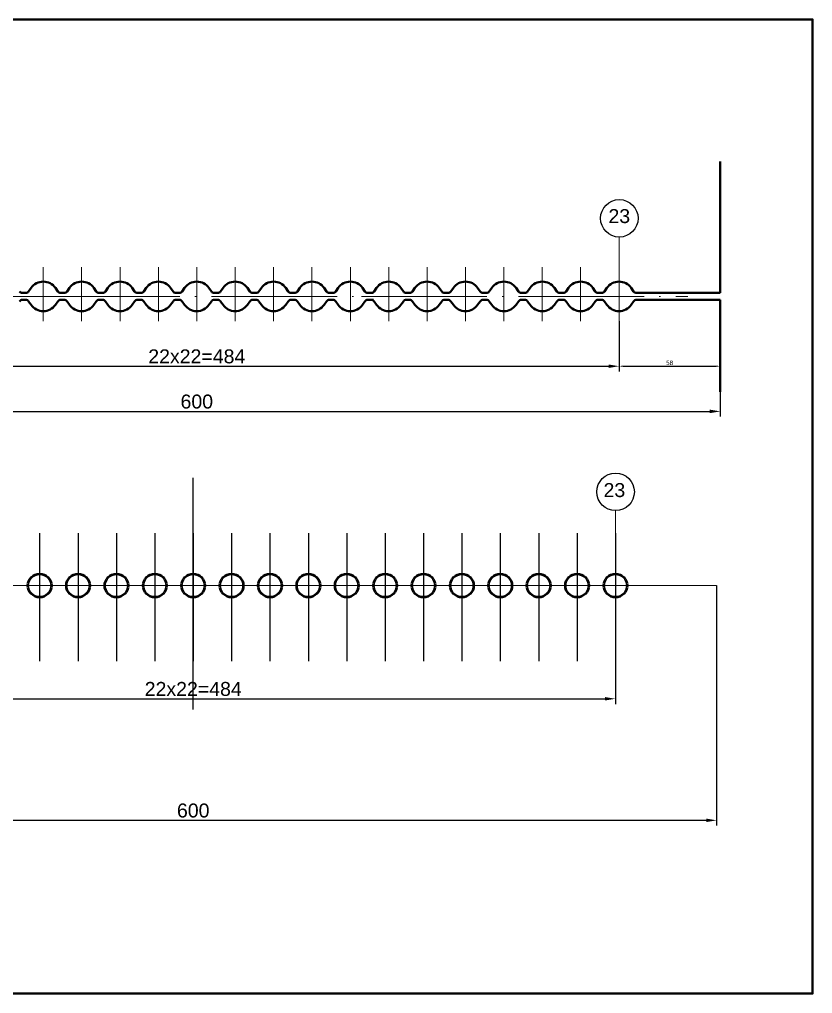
# Model space of a CAD drawing. Header units: millimetres. Extents: x -954 to 34898, y -2134 to 12006.
# Drawn here: x 8259 to 8713, y -1469 to -911 of the extents above; entities that cross this region are included whole.
import ezdxf

# ---------------------------------------------------------------- set-up
doc = ezdxf.new("R2010")
doc.units = ezdxf.units.MM
doc.header["$LTSCALE"] = 3
doc.linetypes.add('ACAD_ISO04W100', pattern=[30, 24, -3, 0, -3])
for name, color, linetype, lineweight in [('Quota', 3, 'Continuous', 40), ('контурная', 7, 'Continuous', 50), ('осевые', 1, 'ACAD_ISO04W100', 25), ('тонкая', 7, 'Continuous', 20), ('тонкий', 7, 'Continuous', 20)]:
    doc.layers.add(name, color=color, linetype=linetype, lineweight=lineweight)
doc.layers.add('осевая', color=4, linetype='Continuous')
doc.styles.get("Standard").update_dxf_attribs({"font": 'arial.ttf'})
doc.dimstyles.new('ISO-25', dxfattribs={"dimtxt": 2.5, "dimasz": 2.5, "dimexe": 1.25, "dimexo": 0.625, "dimtad": 1, "dimtxsty": 'Standard', "dimcen": 2.5, "dimadec": 0, "dimazin": 0, "dimtfac": 1, "dimtmove": 0, "dimatfit": 3, "dimfxl": 1, "dimarcsym": 0})
doc.dimstyles.new('s2v4', dxfattribs={"dimtxt": 8, "dimasz": 6, "dimexe": 3, "dimexo": 0, "dimgap": 1.5, "dimtad": 1, "dimtxsty": 'Standard', "dimcen": 2.5, "dimadec": 0, "dimazin": 0, "dimtfac": 1, "dimtmove": 0, "dimatfit": 3, "dimfxl": 1, "dimarcsym": 0})

# ---------------------------------------------------------------- blocks, each defined once
blk = doc.blocks.new('*D1468')
at = {"layer": 'Defpoints', "color": 0, "transparency": 16777216}
for p in [(8058.33, -1193.94), (8658.33, -1235.36), (8058.33, -1369.93)]:
    blk.add_point(p, dxfattribs=at)
at = {"layer": 'тонкая', "color": 0, "lineweight": -2, "transparency": 16777216}
for p, q in [((8058.33, -1193.94), (8058.33, -1372.93)), ((8658.33, -1235.36), (8658.33, -1372.93)), ((8652.33, -1369.93), (8064.33, -1369.93))]:
    blk.add_line(p, q, dxfattribs=at)
at = {"layer": 'тонкая', "color": 0, "transparency": 16777216}
for points in [[(8064.33, -1368.93), (8064.33, -1370.93), (8058.33, -1369.93)], [(8652.33, -1368.93), (8652.33, -1370.93), (8658.33, -1369.93)]]:
    blk.add_solid(points, dxfattribs=at)
at = {"layer": 'тонкая', "color": 0, "transparency": 16777216, "insert": (8358.33, -1364.34), "char_height": 8, "attachment_point": 5}
blk.add_mtext('600', dxfattribs=at)
blk = doc.blocks.new('*D1477')
at = {"layer": 'Defpoints', "color": 0, "transparency": 16777216}
for p in [(8602.38, -1083.74), (8118.38, -1091.67), (8602.38, -1109.59)]:
    blk.add_point(p, dxfattribs=at)
at = {"layer": 'тонкий', "color": 0, "lineweight": -2, "transparency": 16777216}
for p, q in [((8602.38, -1083.74), (8602.38, -1112.59)), ((8118.38, -1091.67), (8118.38, -1112.59)), ((8124.38, -1109.59), (8596.38, -1109.59))]:
    blk.add_line(p, q, dxfattribs=at)
at = {"layer": 'тонкий', "color": 0, "transparency": 16777216}
for points in [[(8124.38, -1108.59), (8124.38, -1110.59), (8118.38, -1109.59)], [(8596.38, -1108.59), (8596.38, -1110.59), (8602.38, -1109.59)]]:
    blk.add_solid(points, dxfattribs=at)
at = {"layer": 'тонкий', "color": 0, "transparency": 16777216, "insert": (8360.38, -1104), "char_height": 8, "attachment_point": 5}
blk.add_mtext('22x22=484', dxfattribs=at)
blk = doc.blocks.new('*D1479')
at = {"color": 0, "lineweight": -2, "transparency": 16777216}
for p, q in [((8660.38, -1072.2), (8660.38, -1110.84)), ((8602.38, -1084.99), (8602.38, -1110.84)), ((8604.88, -1109.59), (8657.88, -1109.59))]:
    blk.add_line(p, q, dxfattribs=at)
at = {"color": 0, "transparency": 16777216}
for points in [[(8604.88, -1109.17), (8604.88, -1110), (8602.38, -1109.59)], [(8657.88, -1109.17), (8657.88, -1110), (8660.38, -1109.59)]]:
    blk.add_solid(points, dxfattribs=at)
at = {"layer": 'Defpoints', "color": 0, "transparency": 16777216}
for p in [(8660.38, -1071.57), (8602.38, -1084.36), (8660.38, -1109.59)]:
    blk.add_point(p, dxfattribs=at)
at = {"color": 0, "lineweight": 15, "transparency": 16777216, "insert": (8631.38, -1107.68), "char_height": 2.5, "attachment_point": 5}
blk.add_mtext('58', dxfattribs=at)
blk = doc.blocks.new('*D1480')
at = {"layer": 'Defpoints', "color": 0, "transparency": 16777216}
for p in [(8660.38, -1124.3), (8060.38, -1128.81), (8660.38, -1135.49)]:
    blk.add_point(p, dxfattribs=at)
at = {"layer": 'тонкий', "color": 0, "lineweight": -2, "transparency": 16777216}
for p, q in [((8660.38, -1124.3), (8660.38, -1138.49)), ((8060.38, -1128.81), (8060.38, -1138.49)), ((8066.38, -1135.49), (8654.38, -1135.49))]:
    blk.add_line(p, q, dxfattribs=at)
at = {"layer": 'тонкий', "color": 0, "transparency": 16777216}
for points in [[(8066.38, -1134.49), (8066.38, -1136.49), (8060.38, -1135.49)], [(8654.38, -1134.49), (8654.38, -1136.49), (8660.38, -1135.49)]]:
    blk.add_solid(points, dxfattribs=at)
at = {"layer": 'тонкий', "color": 0, "transparency": 16777216, "insert": (8360.38, -1129.9), "char_height": 8, "attachment_point": 5}
blk.add_mtext('600', dxfattribs=at)
blk = doc.blocks.new('*D1489')
at = {"layer": 'Defpoints', "color": 0, "transparency": 16777216}
for p in [(8116.33, -1278.58), (8600.33, -1278.74), (8600.33, -1300.24)]:
    blk.add_point(p, dxfattribs=at)
at = {"layer": 'тонкая', "color": 0, "lineweight": -2, "transparency": 16777216}
for p, q in [((8116.33, -1278.58), (8116.33, -1303.24)), ((8600.33, -1278.74), (8600.33, -1303.24)), ((8122.33, -1300.24), (8594.33, -1300.24))]:
    blk.add_line(p, q, dxfattribs=at)
at = {"layer": 'тонкая', "color": 0, "transparency": 16777216}
for points in [[(8122.33, -1299.24), (8122.33, -1301.24), (8116.33, -1300.24)], [(8594.33, -1299.24), (8594.33, -1301.24), (8600.33, -1300.24)]]:
    blk.add_solid(points, dxfattribs=at)
at = {"layer": 'тонкая', "color": 0, "transparency": 16777216, "insert": (8358.33, -1294.66), "char_height": 8, "attachment_point": 5}
blk.add_mtext('22x22=484', dxfattribs=at)

msp = doc.modelspace()

# ---------------------------------------------------------------- linework, layer by layer
at = {"lineweight": 40}
for p, q in [((8660.383, -1067.573), (8660.383, -992.251)), ((8265.412, -1064.709), (8264.004, -1066.72)), ((8279.354, -1064.709), (8280.762, -1066.72)), ((8287.412, -1064.709), (8286.004, -1066.72)), ((8301.354, -1064.709), (8302.762, -1066.72)), ((8309.412, -1064.709), (8308.004, -1066.72)), ((8323.354, -1064.709), (8324.762, -1066.72)), ((8331.412, -1064.709), (8330.004, -1066.72)), ((8345.354, -1064.709), (8346.762, -1066.72)), ((8353.412, -1064.709), (8352.004, -1066.72)), ((8367.354, -1064.709), (8368.762, -1066.72)), ((8375.412, -1064.709), (8374.004, -1066.72)), ((8389.354, -1064.709), (8390.762, -1066.72)), ((8397.412, -1064.709), (8396.004, -1066.72)), ((8411.354, -1064.709), (8412.762, -1066.72)), ((8419.412, -1064.709), (8418.004, -1066.72)), ((8433.354, -1064.709), (8434.762, -1066.72)), ((8441.412, -1064.709), (8440.004, -1066.72)), ((8455.354, -1064.709), (8456.762, -1066.72)), ((8463.412, -1064.709), (8462.004, -1066.72)), ((8477.354, -1064.709), (8478.762, -1066.72)), ((8485.412, -1064.709), (8484.004, -1066.72)), ((8499.354, -1064.709), (8500.762, -1066.72)), ((8507.412, -1064.709), (8506.004, -1066.72)), ((8521.354, -1064.709), (8522.762, -1066.72)), ((8529.412, -1064.709), (8528.004, -1066.72)), ((8543.354, -1064.709), (8544.762, -1066.72)), ((8551.412, -1064.709), (8550.004, -1066.72)), ((8565.354, -1064.709), (8566.762, -1066.72)), ((8573.412, -1064.709), (8572.004, -1066.72)), ((8587.354, -1064.709), (8588.762, -1066.72)), ((8595.412, -1064.709), (8594.004, -1066.72)), ((8609.354, -1064.709), (8610.762, -1066.72)), ((8260.4, -1067.573), (8262.366, -1067.573)), ((8260.4, -1071.573), (8262.366, -1071.573)), ((8262.366, -1067.573), (8260.498, -1067.573)), ((8262.366, -1071.573), (8260.688, -1071.573)), ((8282.4, -1067.573), (8284.366, -1067.573)), ((8282.4, -1071.573), (8284.366, -1071.573)), ((8304.4, -1067.573), (8306.366, -1067.573)), ((8304.4, -1071.573), (8306.366, -1071.573)), ((8306.366, -1067.573), (8304.498, -1067.573)), ((8306.366, -1071.573), (8304.688, -1071.573)), ((8326.4, -1067.573), (8328.366, -1067.573)), ((8326.4, -1071.573), (8328.366, -1071.573)), ((8328.366, -1067.573), (8326.498, -1067.573)), ((8328.366, -1071.573), (8326.688, -1071.573)), ((8348.4, -1067.573), (8350.366, -1067.573)), ((8348.4, -1071.573), (8350.366, -1071.573)), ((8350.366, -1067.573), (8348.498, -1067.573)), ((8350.366, -1071.573), (8348.688, -1071.573)), ((8370.4, -1067.573), (8372.366, -1067.573)), ((8370.4, -1071.573), (8371.984, -1071.573)), ((8372.366, -1067.573), (8370.498, -1067.573)), ((8372.366, -1071.573), (8370.688, -1071.573)), ((8392.4, -1067.573), (8394.366, -1067.573)), ((8392.4, -1071.573), (8394.366, -1071.573)), ((8394.366, -1067.573), (8392.498, -1067.573)), ((8394.366, -1071.573), (8392.688, -1071.573)), ((8414.4, -1067.573), (8416.366, -1067.573)), ((8414.4, -1071.573), (8416.366, -1071.573)), ((8416.366, -1067.573), (8414.498, -1067.573)), ((8416.366, -1071.573), (8414.688, -1071.573)), ((8436.4, -1067.573), (8438.366, -1067.573)), ((8436.4, -1071.573), (8438.366, -1071.573)), ((8438.366, -1067.573), (8436.498, -1067.573)), ((8438.366, -1071.573), (8436.688, -1071.573)), ((8458.4, -1067.573), (8461.473, -1067.573)), ((8458.4, -1071.573), (8461.568, -1071.573)), ((8480.4, -1067.573), (8482.366, -1067.573)), ((8480.4, -1071.573), (8482.366, -1071.573)), ((8482.366, -1067.573), (8480.498, -1067.573)), ((8482.366, -1071.573), (8480.688, -1071.573)), ((8502.4, -1067.573), (8504.366, -1067.573)), ((8502.4, -1071.573), (8504.366, -1071.573)), ((8504.366, -1067.573), (8502.498, -1067.573)), ((8504.366, -1071.573), (8502.688, -1071.573)), ((8524.4, -1067.573), (8526.366, -1067.573)), ((8524.4, -1071.573), (8526.366, -1071.573)), ((8526.366, -1067.573), (8524.498, -1067.573)), ((8526.366, -1071.573), (8524.688, -1071.573)), ((8546.4, -1067.573), (8548.366, -1067.573)), ((8546.4, -1071.573), (8547.984, -1071.573)), ((8548.366, -1067.573), (8546.498, -1067.573)), ((8548.366, -1071.573), (8546.688, -1071.573)), ((8568.4, -1067.573), (8570.366, -1067.573)), ((8568.4, -1071.573), (8570.366, -1071.573)), ((8570.366, -1067.573), (8568.498, -1067.573)), ((8570.366, -1071.573), (8568.688, -1071.573)), ((8590.4, -1067.573), (8592.366, -1067.573)), ((8590.4, -1071.573), (8592.366, -1071.573)), ((8592.366, -1067.573), (8590.498, -1067.573)), ((8592.366, -1071.573), (8590.688, -1071.573)), ((8612.4, -1067.573), (8660.383, -1067.573)), ((8612.4, -1071.573), (8660.383, -1071.573)), ((8614.366, -1067.573), (8612.498, -1067.573)), ((8614.366, -1071.573), (8612.688, -1071.573)), ((8660.383, -1071.573), (8660.383, -1124.302)), ((8265.412, -1074.437), (8264.004, -1072.426)), ((8279.354, -1074.437), (8280.762, -1072.426)), ((8287.412, -1074.437), (8286.004, -1072.426)), ((8301.354, -1074.437), (8302.762, -1072.426)), ((8309.412, -1074.437), (8308.004, -1072.426)), ((8323.354, -1074.437), (8324.762, -1072.426)), ((8331.412, -1074.437), (8330.004, -1072.426)), ((8345.354, -1074.437), (8346.762, -1072.426)), ((8353.412, -1074.437), (8352.004, -1072.426)), ((8367.354, -1074.437), (8368.762, -1072.426)), ((8375.412, -1074.437), (8374.004, -1072.426)), ((8389.354, -1074.437), (8390.762, -1072.426)), ((8397.412, -1074.437), (8396.004, -1072.426)), ((8411.354, -1074.437), (8412.762, -1072.426)), ((8419.412, -1074.437), (8418.004, -1072.426)), ((8433.354, -1074.437), (8434.762, -1072.426)), ((8441.412, -1074.437), (8440.004, -1072.426)), ((8455.354, -1074.437), (8456.762, -1072.426)), ((8463.412, -1074.437), (8462.004, -1072.426)), ((8477.354, -1074.437), (8478.762, -1072.426)), ((8485.412, -1074.437), (8484.004, -1072.426)), ((8499.354, -1074.437), (8500.762, -1072.426)), ((8507.412, -1074.437), (8506.004, -1072.426)), ((8521.354, -1074.437), (8522.762, -1072.426)), ((8529.412, -1074.437), (8528.004, -1072.426)), ((8543.354, -1074.437), (8544.762, -1072.426)), ((8551.412, -1074.437), (8550.004, -1072.426)), ((8565.354, -1074.437), (8566.762, -1072.426)), ((8573.412, -1074.437), (8572.004, -1072.426)), ((8587.354, -1074.437), (8588.762, -1072.426)), ((8595.412, -1074.437), (8594.004, -1072.426)), ((8609.354, -1074.437), (8610.762, -1072.426))]:
    msp.add_line(p, q, dxfattribs=at)
at = {"lineweight": 15}
for p, q in [((8602.383, -1035.555), (8602.383, -1083.738)), ((8272.383, -1052.807), (8272.383, -1083.738)), ((8272.383, -1069.573), (8272.383, -1052.807)), ((8294.383, -1052.807), (8294.383, -1083.738)), ((8294.383, -1069.573), (8294.383, -1052.807)), ((8316.383, -1052.807), (8316.383, -1083.738)), ((8316.383, -1069.573), (8316.383, -1052.807)), ((8338.383, -1052.807), (8338.383, -1083.738)), ((8338.383, -1069.573), (8338.383, -1052.807)), ((8360.383, -1052.807), (8360.383, -1083.738)), ((8360.383, -1069.573), (8360.383, -1052.807)), ((8382.383, -1052.807), (8382.383, -1083.738)), ((8382.383, -1069.573), (8382.383, -1052.807)), ((8404.383, -1052.807), (8404.383, -1083.738)), ((8404.383, -1069.573), (8404.383, -1052.807)), ((8426.383, -1052.807), (8426.383, -1083.738)), ((8426.383, -1069.573), (8426.383, -1052.807)), ((8448.383, -1052.807), (8448.383, -1083.738)), ((8448.383, -1069.573), (8448.383, -1052.807)), ((8470.383, -1052.807), (8470.383, -1083.738)), ((8470.383, -1069.573), (8470.383, -1052.807)), ((8492.383, -1052.807), (8492.383, -1083.738)), ((8492.383, -1069.573), (8492.383, -1052.807)), ((8514.383, -1052.807), (8514.383, -1083.738)), ((8514.383, -1069.573), (8514.383, -1052.807)), ((8536.383, -1052.807), (8536.383, -1083.738)), ((8536.383, -1069.573), (8536.383, -1052.807)), ((8558.383, -1052.807), (8558.383, -1083.738)), ((8558.383, -1069.573), (8558.383, -1052.807)), ((8580.383, -1052.807), (8580.383, -1083.738)), ((8580.383, -1069.573), (8580.383, -1052.807)), ((8602.383, -1069.573), (8602.383, -1052.807)), ((8600.266, -1192.371), (8600.328, -1224.897))]:
    msp.add_line(p, q, dxfattribs=at)
for centre in [(8602.524, -1024.802), (8600.407, -1181.619)]:
    msp.add_circle(centre, 10.754)
at = {"lineweight": 40}
for centre, radius, start, end in [((8272.383, -1069.573), 8.5, 90, 145.09488), ((8272.383, -1069.573), 8.5, 34.90512, 90), ((8294.383, -1069.573), 8.5, 90, 145.09488), ((8294.383, -1069.573), 8.5, 34.90512, 90), ((8316.383, -1069.573), 8.5, 90, 145.09488), ((8316.383, -1069.573), 8.5, 34.90512, 90), ((8338.383, -1069.573), 8.5, 90, 145.09488), ((8338.383, -1069.573), 8.5, 34.90512, 90), ((8360.383, -1069.573), 8.5, 90, 145.09488), ((8360.383, -1069.573), 8.5, 34.90512, 90), ((8382.383, -1069.573), 8.5, 90, 145.09488), ((8382.383, -1069.573), 8.5, 34.90512, 90), ((8404.383, -1069.573), 8.5, 90, 145.09488), ((8404.383, -1069.573), 8.5, 34.90512, 90), ((8426.383, -1069.573), 8.5, 90, 145.09488), ((8426.383, -1069.573), 8.5, 34.90512, 90), ((8448.383, -1069.573), 8.5, 90, 145.09488), ((8448.383, -1069.573), 8.5, 34.90512, 90), ((8470.383, -1069.573), 8.5, 90, 145.09488), ((8470.383, -1069.573), 8.5, 34.90512, 90), ((8492.383, -1069.573), 8.5, 90, 145.09488), ((8492.383, -1069.573), 8.5, 34.90512, 90), ((8514.383, -1069.573), 8.5, 90, 145.09488), ((8514.383, -1069.573), 8.5, 34.90512, 90), ((8536.383, -1069.573), 8.5, 90, 145.09488), ((8536.383, -1069.573), 8.5, 34.90512, 90), ((8558.383, -1069.573), 8.5, 90, 145.09488), ((8558.383, -1069.573), 8.5, 34.90512, 90), ((8580.383, -1069.573), 8.5, 90, 145.09488), ((8580.383, -1069.573), 8.5, 34.90512, 90), ((8602.383, -1069.573), 8.5, 90, 145.09488), ((8602.383, -1069.573), 8.5, 34.90512, 90), ((8260.4, -1065.573), 2, 215, 270), ((8260.4, -1073.573), 2, 90, 145), ((8262.366, -1065.573), 2, 270, 325), ((8262.366, -1073.573), 2, 35, 90), ((8282.4, -1065.573), 2, 215, 270), ((8282.4, -1073.573), 2, 90, 145), ((8284.366, -1065.573), 2, 270, 325), ((8284.366, -1073.573), 2, 35, 90), ((8304.4, -1065.573), 2, 215, 270), ((8304.4, -1073.573), 2, 90, 145), ((8306.366, -1065.573), 2, 270, 325), ((8306.366, -1073.573), 2, 35, 90), ((8326.4, -1065.573), 2, 215, 270), ((8326.4, -1073.573), 2, 90, 145), ((8328.366, -1065.573), 2, 270, 325), ((8328.366, -1073.573), 2, 35, 90), ((8348.4, -1065.573), 2, 215, 270), ((8348.4, -1073.573), 2, 90, 145), ((8350.366, -1065.573), 2, 270, 325), ((8350.366, -1073.573), 2, 35, 90), ((8370.4, -1065.573), 2, 215, 270), ((8370.4, -1073.573), 2, 90, 145), ((8372.366, -1065.573), 2, 270, 325), ((8372.366, -1073.573), 2, 35, 90), ((8392.4, -1065.573), 2, 215, 270), ((8392.4, -1073.573), 2, 90, 145), ((8394.366, -1065.573), 2, 270, 325), ((8394.366, -1073.573), 2, 35, 90), ((8414.4, -1065.573), 2, 215, 270), ((8414.4, -1073.573), 2, 90, 145), ((8416.366, -1065.573), 2, 270, 325), ((8416.366, -1073.573), 2, 35, 90), ((8436.4, -1065.573), 2, 215, 270), ((8436.4, -1073.573), 2, 90, 145), ((8438.366, -1065.573), 2, 270, 325), ((8438.366, -1073.573), 2, 35, 90), ((8458.4, -1065.573), 2, 215, 270), ((8458.4, -1073.573), 2, 90, 145), ((8460.366, -1065.573), 2, 270, 325), ((8460.366, -1073.573), 2, 35, 90), ((8480.4, -1065.573), 2, 215, 270), ((8480.4, -1073.573), 2, 90, 145), ((8482.366, -1065.573), 2, 270, 325), ((8482.366, -1073.573), 2, 35, 90), ((8502.4, -1065.573), 2, 215, 270), ((8502.4, -1073.573), 2, 90, 145), ((8504.366, -1065.573), 2, 270, 325), ((8504.366, -1073.573), 2, 35, 90), ((8524.4, -1065.573), 2, 215, 270), ((8524.4, -1073.573), 2, 90, 145), ((8526.366, -1065.573), 2, 270, 325), ((8526.366, -1073.573), 2, 35, 90), ((8546.4, -1065.573), 2, 215, 270), ((8546.4, -1073.573), 2, 90, 145), ((8548.366, -1065.573), 2, 270, 325), ((8548.366, -1073.573), 2, 35, 90), ((8568.4, -1065.573), 2, 215, 270), ((8568.4, -1073.573), 2, 90, 145), ((8570.366, -1065.573), 2, 270, 325), ((8570.366, -1073.573), 2, 35, 90), ((8590.4, -1065.573), 2, 215, 270), ((8590.4, -1073.573), 2, 90, 145), ((8592.366, -1065.573), 2, 270, 325), ((8592.366, -1073.573), 2, 35, 90), ((8612.4, -1065.573), 2, 215, 270), ((8612.4, -1073.573), 2, 90, 145), ((8272.383, -1069.573), 8.5, 214.90512, 270), ((8272.383, -1069.573), 8.5, 270, 325.09488), ((8294.383, -1069.573), 8.5, 214.90512, 270), ((8294.383, -1069.573), 8.5, 270, 325.09488), ((8316.383, -1069.573), 8.5, 214.90512, 270), ((8316.383, -1069.573), 8.5, 270, 325.09488), ((8338.383, -1069.573), 8.5, 214.90512, 270), ((8338.383, -1069.573), 8.5, 270, 325.09488), ((8360.383, -1069.573), 8.5, 214.90512, 270), ((8360.383, -1069.573), 8.5, 270, 325.09488), ((8382.383, -1069.573), 8.5, 214.90512, 270), ((8382.383, -1069.573), 8.5, 270, 325.09488), ((8404.383, -1069.573), 8.5, 214.90512, 270), ((8404.383, -1069.573), 8.5, 270, 325.09488), ((8426.383, -1069.573), 8.5, 214.90512, 270), ((8426.383, -1069.573), 8.5, 270, 325.09488), ((8448.383, -1069.573), 8.5, 214.90512, 270), ((8448.383, -1069.573), 8.5, 270, 325.09488), ((8470.383, -1069.573), 8.5, 214.90512, 270), ((8470.383, -1069.573), 8.5, 270, 325.09488), ((8492.383, -1069.573), 8.5, 214.90512, 270), ((8492.383, -1069.573), 8.5, 270, 325.09488), ((8514.383, -1069.573), 8.5, 214.90512, 270), ((8514.383, -1069.573), 8.5, 270, 325.09488), ((8536.383, -1069.573), 8.5, 214.90512, 270), ((8536.383, -1069.573), 8.5, 270, 325.09488), ((8558.383, -1069.573), 8.5, 214.90512, 270), ((8558.383, -1069.573), 8.5, 270, 325.09488), ((8580.383, -1069.573), 8.5, 214.90512, 270), ((8580.383, -1069.573), 8.5, 270, 325.09488), ((8602.383, -1069.573), 8.5, 214.90512, 270), ((8602.383, -1069.573), 8.5, 270, 325.09488)]:
    msp.add_arc(centre, radius, start, end, dxfattribs=at)
at = {"layer": 'Quota'}
msp.add_lwpolyline([(7834.628, -910.824), (8713.264, -910.824), (8713.264, -1469.209), (7834.628, -1469.209)], close=True, dxfattribs=at)
at = {"layer": 'контурная'}
for centre in [(8270.328, -1235.355), (8292.328, -1235.355), (8314.328, -1235.355), (8336.328, -1235.355), (8358.328, -1235.355), (8380.328, -1235.355), (8402.328, -1235.355), (8424.328, -1235.355), (8446.328, -1235.355), (8468.328, -1235.355), (8490.328, -1235.355), (8512.328, -1235.355), (8534.328, -1235.355), (8556.328, -1235.355), (8578.328, -1235.355), (8600.328, -1235.355)]:
    msp.add_circle(centre, 6.7, dxfattribs=at)
at = {"layer": 'осевая'}
for p, q in [((8358.328, -1306.391), (8358.328, -1173.593)), ((8270.328, -1205.24), (8270.328, -1278.744)), ((8292.328, -1205.24), (8292.328, -1278.744)), ((8314.328, -1205.24), (8314.328, -1278.744)), ((8336.328, -1205.24), (8336.328, -1278.744)), ((8358.328, -1205.24), (8358.328, -1278.744)), ((8380.328, -1205.24), (8380.328, -1278.744)), ((8402.328, -1205.24), (8402.328, -1278.744)), ((8424.328, -1205.24), (8424.328, -1278.744)), ((8446.328, -1205.24), (8446.328, -1278.744)), ((8468.328, -1205.24), (8468.328, -1278.744)), ((8490.328, -1205.24), (8490.328, -1278.744)), ((8512.328, -1205.24), (8512.328, -1278.744)), ((8534.328, -1205.24), (8534.328, -1278.744)), ((8556.328, -1205.24), (8556.328, -1278.744)), ((8578.328, -1205.24), (8578.328, -1278.744)), ((8600.328, -1205.24), (8600.328, -1278.744))]:
    msp.add_line(p, q, dxfattribs=at)
at = {"layer": 'осевые', "lineweight": 15}
for p, q in [((8060.078, -1069.573), (8289.777, -1069.573)), ((8278.7, -1069.573), (8465.777, -1069.573)), ((8454.7, -1069.573), (8641.777, -1069.573))]:
    msp.add_line(p, q, dxfattribs=at)
at = {"layer": 'тонкая'}
msp.add_line((8058.328, -1235.355), (8658.328, -1235.355), dxfattribs=at)

# ---------------------------------------------------------------- texts
at = {"char_height": 8, "attachment_point": 5}
for insert in [(8602.522, -1023.596), (8599.714, -1180.664)]:
    msp.add_mtext('23', dxfattribs=dict(at, insert=insert))

# ---------------------------------------------------------------- dimensions: what is measured, and where the dimension line sits
at = {"lineweight": 15}
dim = msp.add_linear_dim(base=(8660.383, -1109.586), p1=(8602.383, -1084.363), p2=(8660.383, -1071.573), dimstyle='ISO-25', dxfattribs=at)
dim.commit()
dim.dimension.update_dxf_attribs({"geometry": '*D1479', "text_midpoint": (8631.383, -1107.685)})
at = {"layer": 'тонкая'}
dim = msp.add_linear_dim(base=(8058.328, -1369.926), p1=(8658.328, -1235.355), p2=(8058.328, -1193.942), dimstyle='s2v4', dxfattribs=at)
dim.commit()
dim.dimension.update_dxf_attribs({"geometry": '*D1468', "text_midpoint": (8358.328, -1364.342)})
dim = msp.add_linear_dim(base=(8600.328, -1300.242), p1=(8116.328, -1278.577), p2=(8600.328, -1278.744), text='22x22=484', dimstyle='s2v4', dxfattribs=at)
dim.commit()
dim.dimension.update_dxf_attribs({"geometry": '*D1489', "text_midpoint": (8358.328, -1294.658)})
at = {"layer": 'тонкий'}
dim = msp.add_linear_dim(base=(8602.383, -1109.586), p1=(8118.383, -1091.669), p2=(8602.383, -1083.738), text='22x22=<>', dimstyle='s2v4', dxfattribs=at)
dim.commit()
dim.dimension.update_dxf_attribs({"geometry": '*D1477', "text_midpoint": (8360.383, -1104.002)})
dim = msp.add_linear_dim(base=(8660.383, -1135.486), p1=(8060.383, -1128.811), p2=(8660.383, -1124.302), dimstyle='s2v4', dxfattribs=at)
dim.commit()
dim.dimension.update_dxf_attribs({"geometry": '*D1480', "text_midpoint": (8360.383, -1129.901)})

doc.saveas('drawing.dxf')
